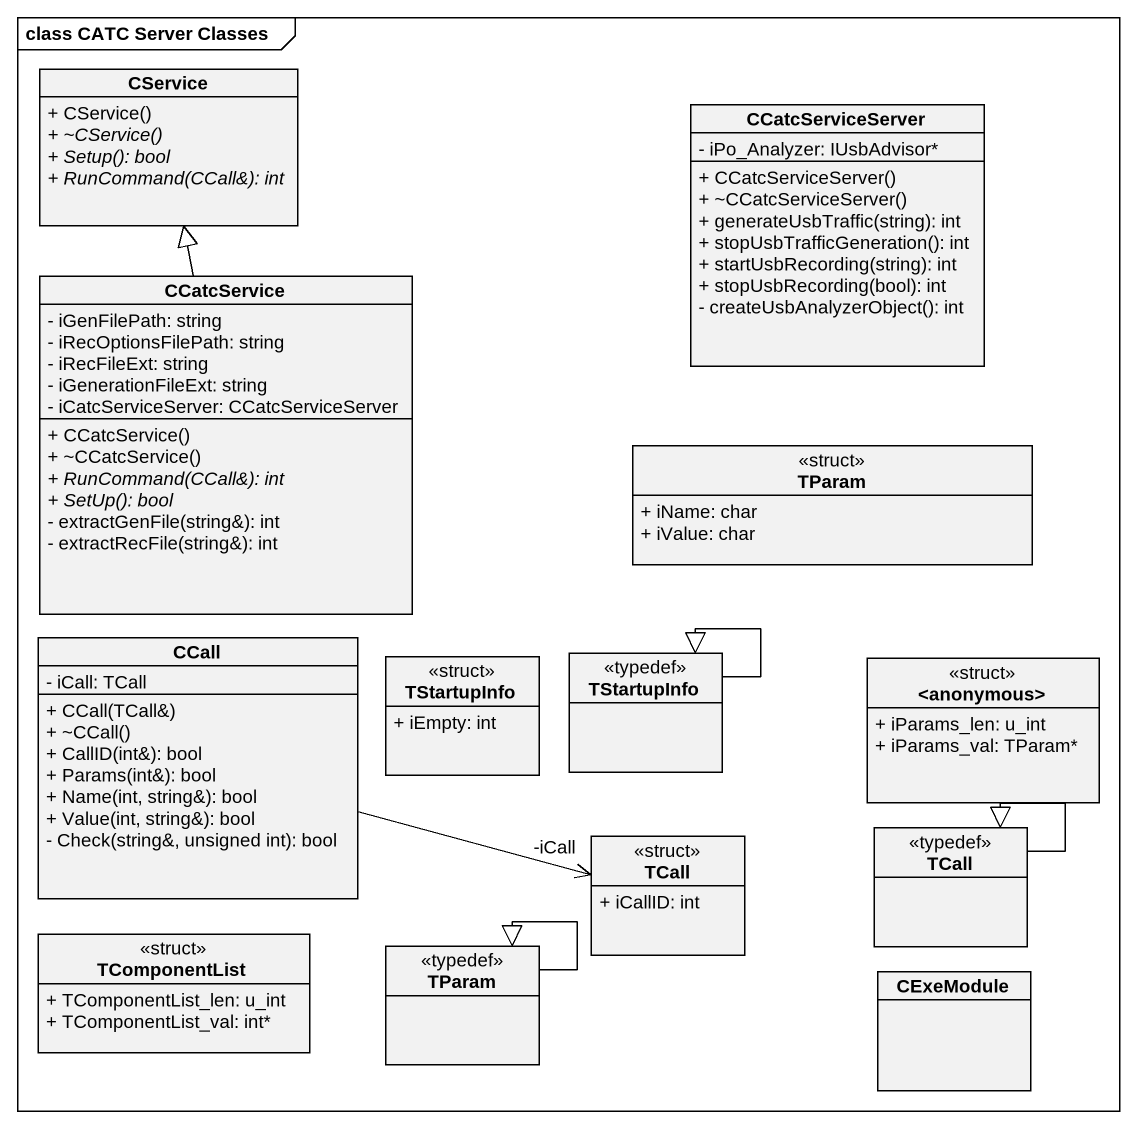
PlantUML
@startuml
mainframe class CATC Server Classes
hide circle
hide empty members
skinparam classAttributeIconSize 0
class CService {
  + CService()
  {abstract} + ~CService()
  {abstract} + Setup(): bool
  {abstract} + RunCommand(CCall&): int
}
class CCatcServiceServer {
  - iPo_Analyzer: IUsbAdvisor*
  + CCatcServiceServer()
  + ~CCatcServiceServer()
  + generateUsbTraffic(string): int
  + stopUsbTrafficGeneration(): int
  + startUsbRecording(string): int
  + stopUsbRecording(bool): int
  - createUsbAnalyzerObject(): int
}
class CCatcService {
  - iGenFilePath: string
  - iRecOptionsFilePath: string
  - iRecFileExt: string
  - iGenerationFileExt: string
  - iCatcServiceServer: CCatcServiceServer
  + CCatcService()
  + ~CCatcService()
  {abstract} + RunCommand(CCall&): int
  {abstract} + SetUp(): bool
  - extractGenFile(string&): int
  - extractRecFile(string&): int
}
class TParam <<struct>> {
  + iName: char
  + iValue: char
}
class CCall {
  - iCall: TCall
  + CCall(TCall&)
  + ~CCall()
  + CallID(int&): bool
  + Params(int&): bool
  + Name(int, string&): bool
  + Value(int, string&): bool
  - Check(string&, unsigned int): bool
}
class TStartupInfo <<struct>> {
  + iEmpty: int
}
class "TStartupInfo" as TStartupInfo_2 <<typedef>>
class "<anonymous>" as anonymous <<struct>> {
  + iParams_len: u_int
  + iParams_val: TParam*
}
class TCall <<struct>> {
  + iCallID: int
}
class "TCall" as TCall_2 <<typedef>>
class TComponentList <<struct>> {
  + TComponentList_len: u_int
  + TComponentList_val: int*
}
class "TParam" as TParam_2 <<typedef>>
class CExeModule
CCatcService -up-|> CService
CCall -right-> "-iCall" TCall
TStartupInfo_2 --|> TStartupInfo_2
TCall_2 --|> TCall_2
TParam_2 --|> TParam_2
@enduml
